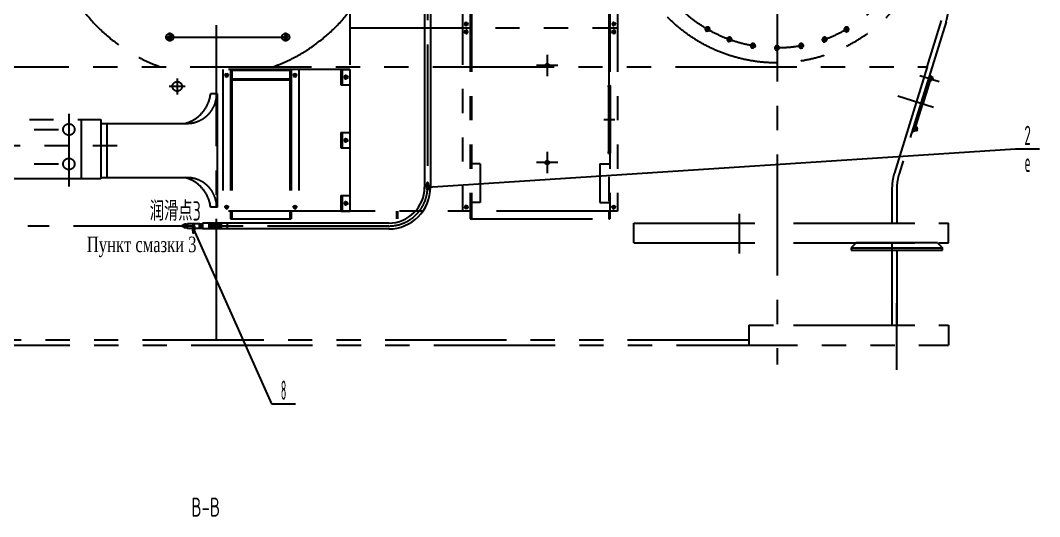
# Model space of a CAD drawing. Header units: millimetres. Extents: x 0 to 21000, y 0 to 14850.
# Drawn here: x 8541 to 13793, y 7390 to 9949 of the extents above; entities that cross this region are included whole.
import ezdxf
from ezdxf.enums import TextEntityAlignment as Align

# ---------------------------------------------------------------- set-up
doc = ezdxf.new("R2010")
doc.units = ezdxf.units.MM
doc.header["$LTSCALE"] = 500
doc.linetypes.add('G', pattern=[2, 1.25, -0.25, 0.25, -0.25])
doc.linetypes.add('K', pattern=[2.5, 1.25, -0.25, 0.25, -0.25, 0.25, -0.25])
for name, color, linetype in [('01', 7, 'Continuous'), ('02', 1, 'Continuous'), ('05', 4, 'G'), ('07', 6, 'K'), ('11', 3, 'Continuous')]:
    doc.layers.add(name, color=color, linetype=linetype)
doc.styles.get("Standard").update_dxf_attribs({"font": 'isocp', "width": 0.707, "bigfont": 'intecad.shx'})

# ---------------------------------------------------------------- blocks, each defined once
blk = doc.blocks.new('*U34')
at = {"layer": '01'}
for p, q in [((0, 8.8), (-8, 4.2)), ((-8, 4.2), (-8, 0)), ((-8, -4.2), (-8, 0)), ((8, 4.2), (0, 8.8)), ((8, 0), (8, 4.2)), ((8, 0), (8, -4.2)), ((0, -8.8), (-8, -4.2)), ((8, -4.2), (0, -8.8))]:
    blk.add_line(p, q, dxfattribs=at)
at = {"layer": '05'}
for p, q in [((-9.9, 0), (9.3, 0)), ((0, -10.6), (0, 10.2))]:
    blk.add_line(p, q, dxfattribs=at)
blk = doc.blocks.new('*U39')
at = {"layer": '01'}
for p, q in [((0, 8.8), (-8, 4.2)), ((-8, 4.2), (-8, 0)), ((-8, -4.2), (-8, 0)), ((8, 4.2), (0, 8.8)), ((8, 0), (8, 4.2)), ((8, 0), (8, -4.2)), ((0, -8.8), (-8, -4.2)), ((8, -4.2), (0, -8.8))]:
    blk.add_line(p, q, dxfattribs=at)
at = {"layer": '05'}
for p, q in [((-9.9, 0), (9.3, 0)), ((0, -10.6), (0, 10.2))]:
    blk.add_line(p, q, dxfattribs=at)
blk = doc.blocks.new('*U37')
at = {"layer": '01'}
for p, q in [((0, 8.8), (-8, 4.2)), ((-8, 4.2), (-8, 0)), ((-8, -4.2), (-8, 0)), ((8, 4.2), (0, 8.8)), ((8, 0), (8, 4.2)), ((8, 0), (8, -4.2)), ((0, -8.8), (-8, -4.2)), ((8, -4.2), (0, -8.8))]:
    blk.add_line(p, q, dxfattribs=at)
at = {"layer": '05'}
for p, q in [((-9.9, 0), (9.3, 0)), ((0, -10.6), (0, 10.2))]:
    blk.add_line(p, q, dxfattribs=at)

msp = doc.modelspace()

# ---------------------------------------------------------------- linework, layer by layer
at = {"layer": '01', "color": 7, "linetype": 'Continuous'}
for p, q in [((10624.408, 10204.935), (10624.408, 9088.708)), ((10654.408, 10204.935), (10654.408, 9088.708)), ((10439.408, 8903.708), (9480.213, 8903.708)), ((9512.213, 8903.707), (9512.213, 8873.707)), ((9522.213, 8901.207), (9522.213, 8876.207)), ((9532.213, 8901.207), (9532.213, 8876.207)), ((9537.636, 8901.207), (9537.636, 8876.207)), ((9547.636, 8901.207), (9547.636, 8876.207)), ((9555.065, 8901.207), (9555.065, 8876.207)), ((9555.065, 8901.207), (9555.065, 8876.207)), ((9565.065, 8901.207), (9565.065, 8876.207)), ((9565.065, 8901.207), (9565.065, 8876.207)), ((9575.065, 8903.708), (9575.065, 8873.707)), ((9575.065, 8901.207), (9575.065, 8876.207)), ((10439.408, 8873.708), (9480.213, 8873.708))]:
    msp.add_line(p, q, dxfattribs=at)
at = {"layer": '01'}
for p, q in [((9480.213, 8903.708), (9480.213, 8873.707)), ((9512.213, 8899.401), (9522.213, 8899.401)), ((9512.213, 8878.014), (9522.213, 8878.014)), ((9522.213, 8901.207), (9532.213, 8901.207)), ((9532.213, 8901.207), (9522.213, 8901.207)), ((9522.213, 8893.413), (9532.213, 8893.413)), ((9522.213, 8884.002), (9532.213, 8884.002)), ((9532.213, 8897.81), (9537.636, 8897.81)), ((9532.213, 8880.18), (9537.636, 8880.18)), ((9537.636, 8901.207), (9547.636, 8901.207)), ((9547.636, 8901.207), (9537.636, 8901.207)), ((9537.636, 8893.413), (9547.636, 8893.413)), ((9537.636, 8884.002), (9547.636, 8884.002)), ((9547.636, 8897.81), (9555.065, 8897.81)), ((9547.636, 8879.993), (9555.065, 8879.993)), ((9565.065, 8901.207), (9555.065, 8901.207)), ((9565.065, 8901.207), (9555.065, 8901.207)), ((9565.065, 8901.207), (9555.065, 8901.207)), ((9565.065, 8893.413), (9555.065, 8893.413)), ((9565.065, 8893.413), (9555.065, 8893.413)), ((9565.065, 8884.002), (9555.065, 8884.002)), ((9565.065, 8884.002), (9555.065, 8884.002)), ((9575.065, 8899.401), (9565.065, 8899.401)), ((9575.065, 8899.401), (9565.065, 8899.401)), ((9575.065, 8878.014), (9565.065, 8878.014)), ((9575.065, 8878.014), (9565.065, 8878.014)), ((9607.065, 8903.708), (9575.065, 8903.708)), ((9607.065, 8903.708), (9607.065, 8873.707)), ((9607.065, 8901.207), (9607.065, 8876.207)), ((9522.213, 8876.207), (9532.213, 8876.207)), ((9532.213, 8876.207), (9522.213, 8876.207)), ((9537.636, 8876.207), (9547.636, 8876.207)), ((9547.636, 8876.207), (9537.636, 8876.207)), ((9565.065, 8876.207), (9555.065, 8876.207)), ((9565.065, 8876.207), (9555.065, 8876.207)), ((9565.065, 8876.207), (9555.065, 8876.207)), ((9605.695, 8873.707), (9575.065, 8873.707))]:
    msp.add_line(p, q, dxfattribs=at)
for points in [[(9378.639, 8896.422), (9401.863, 8896.422), (9401.863, 8884.45), (9378.639, 8884.45)], [(9387.043, 8899.527), (9393.42, 8899.527), (9393.42, 8878.59), (9387.043, 8878.59)], [(9401.863, 8900.87), (9464.573, 8900.87), (9464.573, 8875.277), (9401.863, 8875.277)], [(9431.01, 8891.162), (9433.66, 8891.162), (9433.66, 8852.331), (9431.01, 8852.331)], [(9464.573, 8895.326), (9480.213, 8895.326), (9480.213, 8882.09), (9464.573, 8882.09)], [(9468.204, 8900.398), (9476.499, 8900.398), (9476.499, 8876.523), (9468.204, 8876.523)]]:
    msp.add_lwpolyline(points, close=True, dxfattribs=at)
at = {"layer": '01', "color": 7, "linetype": 'Continuous'}
for radius in [215, 185]:
    msp.add_arc((10439.408, 9088.708), radius, 270, 0, dxfattribs=at)
at = {"layer": '02'}
for p, q in [((10639.408, 9088.708), (13669.492, 9286.809)), ((13669.492, 9286.809), (13793.492, 9286.809)), ((9433.66, 8871.747), (9835.606, 7972.584)), ((9835.606, 7972.584), (9959.606, 7972.584))]:
    msp.add_line(p, q, dxfattribs=at)
at = {"layer": '05', "color": 4, "linetype": 'G'}
for p, q in [((9552.616, 8300.027), (9552.616, 12809.018)), ((12440.616, 11258.071), (12440.616, 8175.402))]:
    msp.add_line(p, q, dxfattribs=at)
at = {"layer": '05'}
for p, q in [((10639.408, 10824.484), (10639.408, 9088.708)), ((10439.408, 8888.708), (8580.134, 8888.708))]:
    msp.add_line(p, q, dxfattribs=at)
msp.add_arc((10439.408, 9088.708), 200, 270, 0, dxfattribs=at)
msp.add_arc((10439.408, 9088.708), 200, 270, 0, dxfattribs=at)
at = {"layer": '07', "color": 6, "linetype": 'K'}
for p, q in [((10859.016, 12809.027), (10859.016, 8966.008)), ((10865.016, 12809.027), (10865.016, 8966.008)), ((11579.016, 12809.027), (11579.016, 8966.008)), ((11619.016, 12809.027), (11619.016, 8966.008)), ((11573.016, 12642.21), (11573.016, 8966.008)), ((10239.016, 11595.518), (10239.016, 8966.008)), ((10819.016, 11595.518), (10819.016, 8966.008)), ((13311.585, 9941.76), (13068.952, 9157.05)), ((13213.616, 9710.027), (13287.657, 9949.012)), ((9311.297, 9840.704), (9311.298, 9885.698)), ((9908.197, 9840.687), (9908.198, 9885.68)), ((10239.016, 9910.027), (11619.016, 9910.027)), ((12069.486, 9910.201), (12095.467, 9895.201)), ((12089.976, 9915.691), (12074.976, 9889.71)), ((12785.766, 9895.201), (12811.747, 9910.201)), ((12791.256, 9915.691), (12806.256, 9889.71)), ((9292.075, 9862.611), (9932.026, 9862.593)), ((12181.539, 9855.065), (12209.73, 9844.804)), ((12200.765, 9864.03), (12190.504, 9835.839)), ((12318.84, 9832.392), (12313.631, 9802.847)), ((12562.392, 9832.392), (12567.602, 9802.847)), ((12671.503, 9844.804), (12699.694, 9855.065)), ((12680.468, 9864.03), (12690.729, 9835.839)), ((11255.816, 9771.027), (11255.816, 9661.027)), ((12301.464, 9820.224), (12331.008, 9815.015)), ((12425.616, 9806.738), (12455.616, 9806.738)), ((12440.616, 9821.738), (12440.616, 9791.738)), ((12550.225, 9815.015), (12579.769, 9820.224)), ((5666.616, 9710.027), (13213.616, 9710.027)), ((5666.616, 9710.027), (13213.616, 9710.027)), ((9584.016, 9696.008), (9584.016, 8966.008)), ((10239.016, 9696.008), (9584.016, 9696.008)), ((9613.878, 9666.008), (9594.67, 9666.008)), ((9596.016, 9670.184), (9604.016, 9674.803)), ((9596.016, 9666.008), (9596.016, 9670.184)), ((9596.016, 9666.008), (9596.016, 9661.832)), ((9604.016, 9655.398), (9604.016, 9676.215)), ((9604.016, 9674.803), (9612.016, 9670.184)), ((9612.016, 9670.184), (9612.016, 9666.008)), ((9612.016, 9661.832), (9612.016, 9666.008)), ((9624.016, 9696.008), (9624.016, 8966.008)), ((9630.016, 9696.008), (9630.016, 8966.008)), ((9930.016, 9690.008), (9630.016, 9690.008)), ((9930.016, 9696.008), (9930.016, 8966.008)), ((9936.016, 9696.008), (9936.016, 8966.008)), ((9965.878, 9666.008), (9946.67, 9666.008)), ((9948.016, 9670.184), (9956.016, 9674.803)), ((9948.016, 9666.008), (9948.016, 9670.184)), ((9948.016, 9666.008), (9948.016, 9661.832)), ((9956.016, 9655.398), (9956.016, 9676.215)), ((9956.016, 9674.803), (9964.016, 9670.184)), ((9964.016, 9670.184), (9964.016, 9666.008)), ((9964.016, 9661.832), (9964.016, 9666.008)), ((9976.016, 9696.008), (9976.016, 8966.008)), ((10022.016, 9696.008), (9976.016, 9696.008)), ((10193.016, 9696.008), (10239.016, 9696.008)), ((10193.016, 9696.008), (10193.016, 9616.008)), ((10199.016, 9696.008), (10199.016, 9616.008)), ((10219.016, 9647.53), (10219.016, 9664.486)), ((10239.016, 9696.008), (10239.016, 8966.008)), ((11310.816, 9716.027), (11200.816, 9716.027)), ((13213.616, 9710.027), (13045.056, 9163.557)), ((13175.732, 9665.425), (13275.352, 9634.623)), ((13226.174, 9665.529), (13235.728, 9662.575)), ((9349.416, 9649.621), (9349.416, 9567.614)), ((9596.016, 9661.832), (9604.016, 9657.213)), ((9604.016, 9657.213), (9612.016, 9661.832)), ((9930.016, 9646.008), (9630.016, 9646.008)), ((9930.016, 9640.008), (9630.016, 9640.008)), ((9948.016, 9661.832), (9956.016, 9657.213)), ((9956.016, 9657.213), (9964.016, 9661.832)), ((10193.016, 9616.008), (10239.016, 9616.008)), ((10210.539, 9656.008), (10227.494, 9656.008)), ((11573.016, 9614.215), (11579.016, 9614.215)), ((13235.728, 9662.575), (13191.418, 9519.269)), ((13229.022, 9640.888), (13231.297, 9648.245)), ((13231.506, 9640.12), (13229.022, 9640.888)), ((13235.784, 9646.857), (13229.295, 9648.864)), ((13233.781, 9647.476), (13230.854, 9646.81)), ((13231.156, 9638.988), (13233.781, 9647.476)), ((13239.181, 9636.507), (13231.156, 9638.988)), ((13233.572, 9655.601), (13231.297, 9648.245)), ((13231.297, 9648.245), (13234.224, 9648.911)), ((13233.781, 9647.476), (13231.506, 9640.12)), ((13240.329, 9640.218), (13232.304, 9642.7)), ((13242.811, 9644.684), (13232.776, 9647.787)), ((13236.056, 9654.833), (13233.572, 9655.601)), ((13236.406, 9655.965), (13233.781, 9647.476)), ((13233.781, 9647.476), (13236.056, 9654.833)), ((13243.283, 9649.772), (13235.258, 9652.253)), ((13244.431, 9653.484), (13236.406, 9655.965)), ((13241.806, 9644.995), (13239.181, 9636.507)), ((13241.806, 9644.995), (13244.431, 9653.484)), ((9390.42, 9608.618), (9308.413, 9608.618)), ((9557.043, 9570.018), (9521.278, 9570.018)), ((9541.043, 9570.018), (9541.043, 9570.018)), ((9557.043, 9570.018), (9541.043, 9570.018)), ((9557.043, 8986.018), (9557.043, 9570.018)), ((11571.016, 9609.215), (11571.016, 9266.978)), ((11581.016, 9609.215), (11581.016, 9266.978)), ((13062.083, 9559.26), (13246.19, 9502.334)), ((13147.107, 9375.963), (13191.418, 9519.269)), ((8791.116, 9466.607), (8791.116, 9092.191)), ((7837.616, 9437.168), (8955.616, 9437.168)), ((8854.616, 9437.168), (8854.616, 9132.018)), ((8955.616, 9437.168), (8955.616, 9132.018)), ((8955.616, 9418.018), (9400.703, 9418.018)), ((8987.041, 9418.018), (8987.041, 9138.018)), ((11547.12, 9438.097), (11604.015, 9438.097)), ((7861.91, 9386.368), (8854.616, 9386.368)), ((10193.016, 9371.008), (10239.016, 9371.008)), ((10193.016, 9371.008), (10193.016, 9291.008)), ((10199.016, 9371.008), (10199.016, 9291.008)), ((13137.554, 9378.917), (13147.107, 9375.963)), ((13149.264, 9382.937), (13151.538, 9390.294)), ((13151.748, 9382.169), (13149.264, 9382.937)), ((13156.025, 9388.906), (13149.536, 9390.913)), ((13151.398, 9381.037), (13154.022, 9389.526)), ((13159.423, 9378.556), (13151.398, 9381.037)), ((13153.813, 9397.65), (13151.538, 9390.294)), ((13151.538, 9390.294), (13153.579, 9388.092)), ((13154.022, 9389.526), (13151.748, 9382.169)), ((13154.022, 9389.526), (13151.982, 9391.728)), ((13160.57, 9382.268), (13152.545, 9384.749)), ((13163.052, 9386.734), (13153.018, 9389.836)), ((13156.297, 9396.882), (13153.813, 9397.65)), ((13156.647, 9398.014), (13154.022, 9389.526)), ((13154.022, 9389.526), (13156.297, 9396.882)), ((13163.524, 9391.821), (13155.499, 9394.303)), ((13164.672, 9395.533), (13156.647, 9398.014)), ((13162.047, 9387.044), (13159.423, 9378.556)), ((13162.047, 9387.044), (13164.672, 9395.533)), ((6664.616, 9303.818), (9060.071, 9303.818)), ((10210.539, 9331.008), (10227.494, 9331.008)), ((10219.016, 9322.53), (10219.016, 9339.486)), ((10193.016, 9291.008), (10239.016, 9291.008)), ((11255.816, 9271.027), (11255.816, 9161.027)), ((11573.016, 9262.008), (11579.016, 9262.008)), ((7861.91, 9208.568), (8854.616, 9208.568)), ((10911.016, 9210.027), (10865.016, 9210.027)), ((10911.016, 9210.027), (10911.016, 9010.027)), ((11310.816, 9216.027), (11200.816, 9216.027)), ((11527.016, 9210.027), (11527.016, 9010.027)), ((11527.016, 9210.027), (11573.016, 9210.027)), ((8955.616, 9132.018), (7837.616, 9132.018)), ((8955.616, 9138.018), (9400.703, 9138.018)), ((10193.016, 9046.008), (10239.016, 9046.008)), ((10193.016, 9046.008), (10193.016, 8966.008)), ((10199.016, 9046.008), (10199.016, 8966.008)), ((13032.616, 9081.027), (13032.616, 8905.027)), ((13057.616, 9082.018), (13057.616, 8904.018)), ((9557.043, 8986.018), (9521.278, 8986.018)), ((10210.539, 9006.008), (10227.494, 9006.008)), ((10219.016, 8997.53), (10219.016, 9014.486)), ((10911.016, 9010.027), (10865.016, 9010.027)), ((11527.016, 9010.027), (11573.016, 9010.027)), ((11590.539, 8986.008), (11607.494, 8986.008)), ((11599.016, 8994.486), (11599.016, 8977.53)), ((10239.016, 8966.008), (9584.016, 8966.008)), ((9624.016, 8966.008), (9624.016, 8926.008)), ((9630.016, 8966.008), (9630.016, 8926.008)), ((9930.016, 8966.008), (9930.016, 8926.008)), ((9936.016, 8966.008), (9936.016, 8926.008)), ((10193.016, 8966.008), (10239.016, 8966.008)), ((11619.016, 8966.008), (10239.016, 8966.008)), ((10479.016, 8966.008), (10479.016, 8926.008)), ((10485.016, 8966.008), (10485.016, 8926.008)), ((10859.016, 8966.008), (10859.016, 8926.008)), ((10865.016, 8966.008), (10865.016, 8926.008)), ((11573.016, 8966.008), (11573.016, 8926.008)), ((11579.016, 8966.008), (11579.016, 8926.008)), ((12245.016, 8951.689), (12245.016, 8746.88)), ((9624.016, 8926.008), (9630.016, 8926.008)), ((9630.016, 8926.008), (9930.016, 8926.008)), ((9930.016, 8926.008), (9936.016, 8926.008)), ((10859.016, 8926.008), (10865.016, 8926.008)), ((10865.016, 8926.008), (11573.016, 8926.008)), ((11573.016, 8926.008), (11579.016, 8926.008)), ((11701.607, 8904.018), (12422.616, 8904.018)), ((11701.607, 8802.018), (11701.607, 8904.018)), ((12524.616, 8904.018), (13324.607, 8904.018)), ((13324.607, 8802.018), (13324.607, 8904.018)), ((11701.607, 8802.018), (12422.616, 8802.018)), ((12524.616, 8802.018), (13324.607, 8802.018)), ((12847.607, 8802.018), (12822.607, 8777.018)), ((12822.607, 8777.018), (13292.607, 8777.018)), ((12822.607, 8777.018), (12822.607, 8764.018)), ((13267.607, 8802.018), (12847.607, 8802.018)), ((13032.616, 8800.027), (13032.616, 8377.018)), ((13267.607, 8802.018), (13292.607, 8777.018)), ((13292.607, 8764.018), (13292.607, 8777.018)), ((12822.607, 8764.018), (13292.607, 8764.018)), ((13057.607, 8764.018), (13057.607, 8377.018)), ((13057.816, 8147.788), (13057.816, 8491.196)), ((12295.607, 8377.018), (12422.616, 8377.018)), ((12295.607, 8377.018), (12295.607, 8275.018)), ((12524.616, 8377.018), (13324.607, 8377.018)), ((13324.607, 8377.018), (13324.607, 8275.018)), ((12295.607, 8300.027), (5666.616, 8300.027)), ((4421.616, 8275.018), (13324.607, 8275.018))]:
    msp.add_line(p, q, dxfattribs=at)
for centre, radius in [((12440.616, 10523.446), 793.75), ((12440.616, 10523.018), 716.28), ((9311.297, 9862.611), 19.034), ((9908.197, 9862.593), 19.034), ((12082.476, 9902.701), 9.6), ((12798.756, 9902.701), 9.6), ((9311.297, 9862.611), 8), ((9908.197, 9862.593), 8), ((12195.634, 9849.934), 9.6), ((12316.236, 9817.619), 9.6), ((12564.997, 9817.619), 9.6), ((12685.599, 9849.934), 9.6), ((12440.616, 9806.738), 9.6), ((11255.816, 9716.027), 10), ((9349.416, 9608.618), 24.6), ((11576.016, 9609.215), 5), ((8791.116, 9386.368), 29.37), ((10219.016, 9331.008), 6), ((11576.046, 9266.978), 4.97), ((8791.116, 9208.568), 29.37), ((11255.816, 9216.027), 10), ((10219.016, 9006.008), 6)]:
    msp.add_circle(centre, radius, dxfattribs=at)
for centre, radius, start, end in [((9552.616, 10523.008), 863.5, 109.688418, 250.304242), ((9552.616, 10523.008), 863.5, 289.695758, 70.311582), ((13032.616, 10028.018), 292, 342.818312, 0), ((12082.476, 9902.701), 12, 320, 230), ((12798.756, 9902.701), 12, 20, 290), ((9311.297, 9862.611), 10, 189.998331, 99.998331), ((9908.197, 9862.593), 10, 189.998331, 99.998331), ((12195.634, 9849.934), 12, 330, 240), ((12316.236, 9817.619), 12, 340, 250), ((12564.997, 9817.619), 12, 0, 270), ((12685.599, 9849.934), 12, 10, 280), ((12440.616, 9806.738), 12, 350, 260), ((9343.534, 9590.641), 178.936, 285.264371, 353.381516), ((9400.703, 9570.018), 152, 270, 0), ((13312.616, 9081.027), 280, 162.857415, 180), ((13311.616, 9082.018), 254, 162.818312, 180), ((9343.534, 8965.394), 178.936, 6.618484, 74.735629), ((9400.703, 8986.018), 152, 0, 90)]:
    msp.add_arc(centre, radius, start, end, dxfattribs=at)

# ---------------------------------------------------------------- block references
at = {"layer": '07', "color": 6, "linetype": 'K', "xscale": -1}
for name, p, rotation in [('*U39', (10839.016, 9930.027), 270), ('*U39', (11599.016, 9890.027), 90), ('*U37', (10219.016, 9656.008), 270), ('*U37', (10219.016, 9331.008), 270), ('*U37', (10219.016, 9006.008), 270), ('*U39', (10839.016, 8986.008), 180)]:
    msp.add_blockref(name, p, dxfattribs=dict(at, rotation=rotation))
at = {"layer": '07', "color": 6, "linetype": 'K'}
for name, p, rotation in [('*U39', (11599.016, 9930.027), 90), ('*U39', (10839.016, 9890.027), 270), ('*U37', (9604.016, 8986.008), 180), ('*U37', (9956.016, 8986.008), 180), ('*U34', (11599.016, 8986.008), 180), ('*U39', (11599.016, 8986.008), 180)]:
    msp.add_blockref(name, p, dxfattribs=dict(at, rotation=rotation))

# ---------------------------------------------------------------- texts
at = {"layer": '01', "color": 3, "insert": (8883.458, 8833.932), "char_height": 80, "width": 567.09831, "attachment_point": 1}
msp.add_mtext('{\\fTimes New Roman|b0|i0|c204|p18;Пункт смазки \\fTimes New Roman|b0|i0|c238|p18;3}', dxfattribs=at)
at = {"layer": '02', "width": 0.605172}
for p, p2 in [((10627.408, 9068.708), (10651.408, 9068.708)), ((9421.66, 8851.747), (9445.66, 8851.747))]:
    msp.add_text('\\M+5A1F1', height=40, dxfattribs=at).set_placement(p, p2, align=Align.FIT)
at = {"layer": '11'}
for s, width, p, p2 in [('2', 0.562593, (13714.503, 9306.809), (13748.48, 9306.809)), ('e', 0.554116, (13716.407, 9167.814), (13746.577, 9167.814)), ('8', 0.514182, (9883.608, 7992.584), (9911.604, 7992.584))]:
    msp.add_text(s, height=98.995, dxfattribs=dict(at, width=width)).set_placement(p, p2, align=Align.FIT)
at = {"layer": '11', "width": 0.669125}
msp.add_text('\\M+5C8F3\\M+5BBAC\\M+5B5E33', height=100, dxfattribs=at).set_placement((9207.843, 8916.411))
at = {"layer": '11', "width": 0.707}
msp.add_text('B-B', height=98, dxfattribs=at).set_placement((9422.002, 7360.925), align=Align.BOTTOM_LEFT)

doc.saveas('drawing.dxf')
